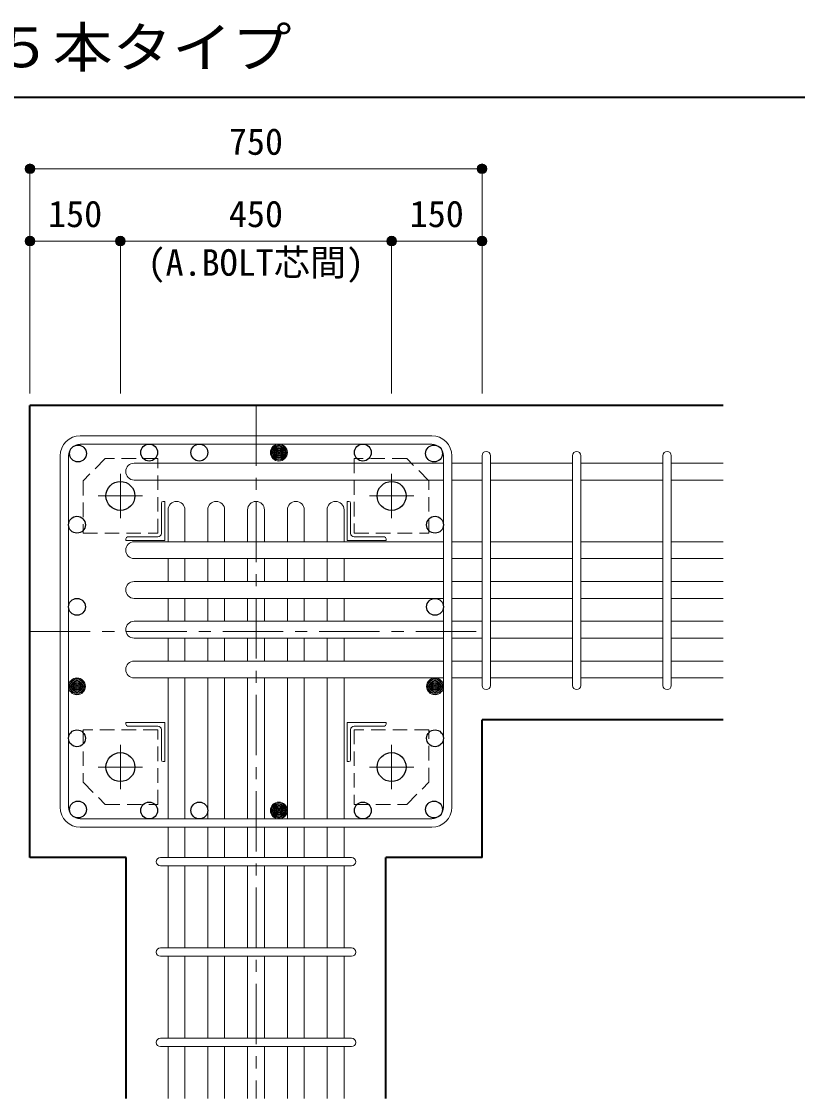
# Model space of a CAD drawing. Units: millimetres at full size, sheet at 1:20. Extents: x -3982 to 3969, y -2797 to 2801.
# Drawn here: x -3143 to -1856, y -1810 to -22 of the extents above; entities that cross this region are included whole.
import ezdxf
from ezdxf.enums import TextEntityAlignment as Align

# ---------------------------------------------------------------- set-up
doc = ezdxf.new("R2010")
doc.units = ezdxf.units.MM
doc.header["$LTSCALE"] = 20
doc.header["$PDMODE"] = 32
doc.header["$PDSIZE"] = 12
doc.linetypes.add('CHAIN1', pattern=[8, 5, -1, 1, -1])
doc.linetypes.add('DASHED1', pattern=[1.8, 1.2, -0.6])
for name, color, linetype, lineweight in [('6-1_躯体線', 2, 'Continuous', 35), ('6-2_A.Bolt_', 4, 'Continuous', 9), ('6-3_柱型主筋', 4, 'Continuous', 9), ('6-4_フープ', 7, 'Continuous', 18), ('6-5_梁主筋', 7, 'Continuous', 18), ('6-6_S.T.P.', 7, 'Continuous', 18), ('6-7_文字', 7, 'Continuous', 18), ('6-9', 4, 'DASHED1', 9), ('6-D_寸法', 4, 'Continuous', 9), ('F-0_枠', 6, 'Continuous', 40)]:
    doc.layers.add(name, color=color, linetype=linetype, lineweight=lineweight)
doc.styles.add('ＭＳ ゴシック', font='')
doc.styles.get('ＭＳ ゴシック').set_extended_font_data('MS Gothic')

msp = doc.modelspace()

# ---------------------------------------------------------------- linework, layer by layer
at = {"layer": '6-1_躯体線'}
for p, q in [((-3128.87, -1409.67), (-3128.87, -659.67)), ((-1978.87, -659.67), (-3128.87, -659.67)), ((-2378.87, -1409.67), (-2378.87, -1181.17)), ((-1978.87, -1181.17), (-2378.87, -1181.17)), ((-2969.37, -1409.67), (-3128.87, -1409.67)), ((-2969.37, -1809.67), (-2969.37, -1409.67)), ((-2378.87, -1409.67), (-2538.37, -1409.67)), ((-2538.37, -1809.67), (-2538.37, -1409.67))]:
    msp.add_line(p, q, dxfattribs=at)
at = {"layer": '6-2_A.Bolt_', "linetype": 'CHAIN1'}
for p, q in [((-2978.87, -846.37), (-2978.87, -772.87)), ((-2528.87, -846.37), (-2528.87, -772.87)), ((-2942.17, -809.67), (-3015.67, -809.67)), ((-2565.57, -809.67), (-2492.07, -809.67)), ((-2978.87, -1222.97), (-2978.87, -1296.47)), ((-2528.87, -1222.97), (-2528.87, -1296.47)), ((-2942.17, -1259.67), (-3015.67, -1259.67)), ((-2565.57, -1259.67), (-2492.07, -1259.67))]:
    msp.add_line(p, q, dxfattribs=at)
at = {"layer": '6-2_A.Bolt_'}
for p, q in [((-2910.87, -821.67), (-2910.87, -871.67)), ((-2904.87, -818.67), (-2907.87, -818.67)), ((-2904.87, -818.67), (-2904.87, -883.67)), ((-2602.87, -818.67), (-2602.87, -883.67)), ((-2602.87, -818.67), (-2599.87, -818.67)), ((-2596.87, -821.67), (-2596.87, -871.67)), ((-2969.87, -883.67), (-2969.87, -880.67)), ((-2969.87, -883.67), (-2904.87, -883.67)), ((-2966.87, -877.67), (-2916.87, -877.67)), ((-2537.87, -883.67), (-2602.87, -883.67)), ((-2540.87, -877.67), (-2590.87, -877.67)), ((-2537.87, -883.67), (-2537.87, -880.67)), ((-2969.87, -1185.67), (-2904.87, -1185.67)), ((-2969.87, -1185.67), (-2969.87, -1188.67)), ((-2966.87, -1191.67), (-2916.87, -1191.67)), ((-2904.87, -1250.67), (-2904.87, -1185.67)), ((-2537.87, -1185.67), (-2602.87, -1185.67)), ((-2602.87, -1250.67), (-2602.87, -1185.67)), ((-2540.87, -1191.67), (-2590.87, -1191.67)), ((-2537.87, -1185.67), (-2537.87, -1188.67)), ((-2910.87, -1247.67), (-2910.87, -1197.67)), ((-2596.87, -1247.67), (-2596.87, -1197.67)), ((-2904.87, -1250.67), (-2907.87, -1250.67)), ((-2602.87, -1250.67), (-2599.87, -1250.67))]:
    msp.add_line(p, q, dxfattribs=at)
at = {"layer": '6-2_A.Bolt_', "color": 3, "lineweight": 25}
for centre in [(-2978.87, -809.67), (-2528.87, -809.67), (-2978.87, -1259.67), (-2528.87, -1259.67)]:
    msp.add_circle(centre, 24, dxfattribs=at)
at = {"layer": '6-2_A.Bolt_'}
for centre, radius, start, end in [((-2907.87, -821.67), 3, 90, 180), ((-2599.87, -821.67), 3, 0, 90), ((-2916.87, -871.67), 6, 270, 0), ((-2590.87, -871.67), 6, 180, 270), ((-2966.87, -880.67), 3, 90, 180), ((-2540.87, -880.67), 3, 0, 90), ((-2966.87, -1188.67), 3, 180, 270), ((-2916.87, -1197.67), 6, 0, 90), ((-2590.87, -1197.67), 6, 90, 180), ((-2540.87, -1188.67), 3, 270, 0), ((-2907.87, -1247.67), 3, 180, 270), ((-2599.87, -1247.67), 3, 270, 0)]:
    msp.add_arc(centre, radius, start, end, dxfattribs=at)
at = {"layer": '6-3_柱型主筋', "color": 3, "lineweight": 25}
for centre in [(-3049.26, -739.28), (-3049.26, -739.28), (-2931.1, -737.67), (-2847.87, -737.67), (-2576.63, -737.67), (-2458.48, -739.28), (-3050.87, -857.44), (-2456.87, -857.44), (-3050.87, -993.67), (-2456.87, -993.67), (-3050.87, -1211.91), (-2456.87, -1211.91), (-3049.26, -1330.06), (-2931.1, -1331.67), (-2847.87, -1331.67), (-2576.63, -1331.67), (-2458.48, -1330.06)]:
    msp.add_circle(centre, 14, dxfattribs=at)
at = {"layer": '6-3_柱型主筋'}
for centre, radius in [((-2715.87, -737.67), 14), ((-2715.87, -737.67), 12.5), ((-2715.87, -737.67), 11), ((-2715.87, -737.67), 9.5), ((-2715.87, -737.67), 8), ((-2715.87, -737.67), 6.5), ((-2715.87, -737.67), 5), ((-2715.87, -737.67), 3.5), ((-2715.87, -737.67), 2), ((-2715.87, -737.67), 0.5), ((-3050.87, -1125.67), 14), ((-3050.87, -1125.67), 12.5), ((-3050.87, -1125.67), 11), ((-3050.87, -1125.67), 9.5), ((-3050.87, -1125.67), 8), ((-3050.87, -1125.67), 6.5), ((-3050.87, -1125.67), 5), ((-3050.87, -1125.67), 3.5), ((-3050.87, -1125.67), 2), ((-3050.87, -1125.67), 0.5), ((-2456.87, -1125.67), 14), ((-2456.87, -1125.67), 12.5), ((-2456.87, -1125.67), 11), ((-2456.87, -1125.67), 9.5), ((-2456.87, -1125.67), 8), ((-2456.87, -1125.67), 6.5), ((-2456.87, -1125.67), 5), ((-2456.87, -1125.67), 3.5), ((-2456.87, -1125.67), 2), ((-2456.87, -1125.67), 0.5), ((-2715.87, -1331.67), 14), ((-2715.87, -1331.67), 12.5), ((-2715.87, -1331.67), 11), ((-2715.87, -1331.67), 9.5), ((-2715.87, -1331.67), 8), ((-2715.87, -1331.67), 6.5), ((-2715.87, -1331.67), 5), ((-2715.87, -1331.67), 3.5), ((-2715.87, -1331.67), 2), ((-2715.87, -1331.67), 0.5)]:
    msp.add_circle(centre, radius, dxfattribs=at)
at = {"layer": '6-4_フープ'}
for p, q in [((-2462.37, -709.67), (-3045.37, -709.67)), ((-2462.37, -723.67), (-3045.37, -723.67)), ((-3078.87, -1326.17), (-3078.87, -743.17)), ((-3064.87, -1326.17), (-3064.87, -743.17)), ((-2442.87, -1326.17), (-2442.87, -743.17)), ((-2428.87, -1326.17), (-2428.87, -743.17)), ((-2462.37, -1345.67), (-3045.37, -1345.67)), ((-2462.37, -1359.67), (-3045.37, -1359.67))]:
    msp.add_line(p, q, dxfattribs=at)
for centre, radius, start, end in [((-3045.37, -743.17), 33.5, 90, 180), ((-2462.37, -743.17), 33.5, 0, 90), ((-3045.37, -743.17), 19.5, 90, 180), ((-2462.37, -743.17), 19.5, 0, 90), ((-3045.37, -1326.17), 33.5, 180, 270), ((-3045.37, -1326.17), 19.5, 180, 270), ((-2462.37, -1326.17), 33.5, 270, 0), ((-2462.37, -1326.17), 19.5, 270, 0)]:
    msp.add_arc(centre, radius, start, end, dxfattribs=at)
at = {"layer": '6-5_梁主筋'}
for p, q in [((-2955.87, -755.28), (-2442.87, -755.28)), ((-2378.87, -755.28), (-2428.87, -755.28)), ((-2228.87, -755.28), (-2364.87, -755.28)), ((-2078.87, -755.28), (-2214.87, -755.28)), ((-1978.87, -755.28), (-2064.87, -755.28)), ((-2955.87, -783.28), (-2442.87, -783.28)), ((-2378.87, -783.28), (-2428.87, -783.28)), ((-2228.87, -783.28), (-2364.87, -783.28)), ((-2078.87, -783.28), (-2214.87, -783.28)), ((-1978.87, -783.28), (-2064.87, -783.28)), ((-2899.87, -832.67), (-2899.87, -885.67)), ((-2871.87, -832.67), (-2871.87, -885.67)), ((-2833.87, -832.67), (-2833.87, -885.67)), ((-2805.87, -832.67), (-2805.87, -885.67)), ((-2767.87, -832.67), (-2767.87, -885.67)), ((-2739.87, -832.67), (-2739.87, -885.67)), ((-2701.87, -832.67), (-2701.87, -885.67)), ((-2673.87, -832.67), (-2673.87, -885.67)), ((-2635.87, -832.67), (-2635.87, -885.67)), ((-2607.87, -832.67), (-2607.87, -885.67)), ((-2955.87, -885.67), (-2442.87, -885.67)), ((-2378.87, -885.67), (-2428.87, -885.67)), ((-2228.87, -885.67), (-2364.87, -885.67)), ((-2078.87, -885.67), (-2214.87, -885.67)), ((-1978.87, -885.67), (-2064.87, -885.67)), ((-2955.87, -913.67), (-2442.87, -913.67)), ((-2899.87, -913.67), (-2899.87, -951.67)), ((-2871.87, -913.67), (-2871.87, -951.67)), ((-2833.87, -913.67), (-2833.87, -951.67)), ((-2805.87, -913.67), (-2805.87, -951.67)), ((-2767.87, -913.67), (-2767.87, -951.67)), ((-2739.87, -913.67), (-2739.87, -951.67)), ((-2701.87, -913.67), (-2701.87, -951.67)), ((-2673.87, -913.67), (-2673.87, -951.67)), ((-2635.87, -913.67), (-2635.87, -951.67)), ((-2607.87, -913.67), (-2607.87, -951.67)), ((-2378.87, -913.67), (-2428.87, -913.67)), ((-2228.87, -913.67), (-2364.87, -913.67)), ((-2078.87, -913.67), (-2214.87, -913.67)), ((-1978.87, -913.67), (-2064.87, -913.67)), ((-2955.87, -951.67), (-2442.87, -951.67)), ((-2378.87, -951.67), (-2428.87, -951.67)), ((-2228.87, -951.67), (-2364.87, -951.67)), ((-2078.87, -951.67), (-2214.87, -951.67)), ((-1978.87, -951.67), (-2064.87, -951.67)), ((-2955.87, -979.67), (-2442.87, -979.67)), ((-2899.87, -979.67), (-2899.87, -1017.67)), ((-2871.87, -979.67), (-2871.87, -1017.67)), ((-2833.87, -979.67), (-2833.87, -1017.67)), ((-2805.87, -979.67), (-2805.87, -1017.67)), ((-2767.87, -979.67), (-2767.87, -1017.67)), ((-2739.87, -979.67), (-2739.87, -1017.67)), ((-2701.87, -979.67), (-2701.87, -1017.67)), ((-2673.87, -979.67), (-2673.87, -1017.67)), ((-2635.87, -979.67), (-2635.87, -1017.67)), ((-2607.87, -979.67), (-2607.87, -1017.67)), ((-2378.87, -979.67), (-2428.87, -979.67)), ((-2228.87, -979.67), (-2364.87, -979.67)), ((-2078.87, -979.67), (-2214.87, -979.67)), ((-1978.87, -979.67), (-2064.87, -979.67)), ((-2955.87, -1017.67), (-2442.87, -1017.67)), ((-2378.87, -1017.67), (-2428.87, -1017.67)), ((-2228.87, -1017.67), (-2364.87, -1017.67)), ((-2078.87, -1017.67), (-2214.87, -1017.67)), ((-1978.87, -1017.67), (-2064.87, -1017.67)), ((-2955.87, -1045.67), (-2442.87, -1045.67)), ((-2899.87, -1045.67), (-2899.87, -1083.67)), ((-2871.87, -1045.67), (-2871.87, -1083.67)), ((-2833.87, -1045.67), (-2833.87, -1083.67)), ((-2805.87, -1045.67), (-2805.87, -1083.67)), ((-2767.87, -1045.67), (-2767.87, -1083.67)), ((-2739.87, -1045.67), (-2739.87, -1083.67)), ((-2701.87, -1045.67), (-2701.87, -1083.67)), ((-2673.87, -1045.67), (-2673.87, -1083.67)), ((-2635.87, -1045.67), (-2635.87, -1083.67)), ((-2607.87, -1045.67), (-2607.87, -1083.67)), ((-2378.87, -1045.67), (-2428.87, -1045.67)), ((-2228.87, -1045.67), (-2364.87, -1045.67)), ((-2078.87, -1045.67), (-2214.87, -1045.67)), ((-1978.87, -1045.67), (-2064.87, -1045.67)), ((-2955.87, -1083.67), (-2442.87, -1083.67)), ((-2378.87, -1083.67), (-2428.87, -1083.67)), ((-2228.87, -1083.67), (-2364.87, -1083.67)), ((-2078.87, -1083.67), (-2214.87, -1083.67)), ((-1978.87, -1083.67), (-2064.87, -1083.67)), ((-2955.87, -1111.67), (-2442.87, -1111.67)), ((-2899.87, -1111.67), (-2899.87, -1345.67)), ((-2871.87, -1111.67), (-2871.87, -1345.67)), ((-2833.87, -1111.67), (-2833.87, -1345.67)), ((-2805.87, -1111.67), (-2805.87, -1345.67)), ((-2767.87, -1111.67), (-2767.87, -1345.67)), ((-2739.87, -1111.67), (-2739.87, -1345.67)), ((-2701.87, -1111.67), (-2701.87, -1345.67)), ((-2673.87, -1111.67), (-2673.87, -1345.67)), ((-2635.87, -1111.67), (-2635.87, -1345.67)), ((-2607.87, -1111.67), (-2607.87, -1345.67)), ((-2378.87, -1111.67), (-2428.87, -1111.67)), ((-2228.87, -1111.67), (-2364.87, -1111.67)), ((-2078.87, -1111.67), (-2214.87, -1111.67)), ((-1978.87, -1111.67), (-2064.87, -1111.67)), ((-2899.87, -1359.67), (-2899.87, -1409.67)), ((-2871.87, -1359.67), (-2871.87, -1409.67)), ((-2833.87, -1359.67), (-2833.87, -1409.67)), ((-2805.87, -1359.67), (-2805.87, -1409.67)), ((-2767.87, -1359.67), (-2767.87, -1409.67)), ((-2739.87, -1359.67), (-2739.87, -1409.67)), ((-2701.87, -1359.67), (-2701.87, -1409.67)), ((-2673.87, -1359.67), (-2673.87, -1409.67)), ((-2635.87, -1359.67), (-2635.87, -1409.67)), ((-2607.87, -1359.67), (-2607.87, -1409.67)), ((-2899.87, -1423.67), (-2899.87, -1559.67)), ((-2871.87, -1423.67), (-2871.87, -1559.67)), ((-2833.87, -1423.67), (-2833.87, -1559.67)), ((-2805.87, -1423.67), (-2805.87, -1559.67)), ((-2767.87, -1423.67), (-2767.87, -1559.67)), ((-2739.87, -1423.67), (-2739.87, -1559.67)), ((-2701.87, -1423.67), (-2701.87, -1559.67)), ((-2673.87, -1423.67), (-2673.87, -1559.67)), ((-2635.87, -1423.67), (-2635.87, -1559.67)), ((-2607.87, -1423.67), (-2607.87, -1559.67)), ((-2899.87, -1573.67), (-2899.87, -1709.67)), ((-2871.87, -1573.67), (-2871.87, -1709.67)), ((-2833.87, -1573.67), (-2833.87, -1709.67)), ((-2805.87, -1573.67), (-2805.87, -1709.67)), ((-2767.87, -1573.67), (-2767.87, -1709.67)), ((-2739.87, -1573.67), (-2739.87, -1709.67)), ((-2701.87, -1573.67), (-2701.87, -1709.67)), ((-2673.87, -1573.67), (-2673.87, -1709.67)), ((-2635.87, -1573.67), (-2635.87, -1709.67)), ((-2607.87, -1573.67), (-2607.87, -1709.67)), ((-2899.87, -1723.67), (-2899.87, -1809.67)), ((-2871.87, -1723.67), (-2871.87, -1809.67)), ((-2833.87, -1723.67), (-2833.87, -1809.67)), ((-2805.87, -1723.67), (-2805.87, -1809.67)), ((-2767.87, -1723.67), (-2767.87, -1809.67)), ((-2739.87, -1723.67), (-2739.87, -1809.67)), ((-2701.87, -1723.67), (-2701.87, -1809.67)), ((-2673.87, -1723.67), (-2673.87, -1809.67)), ((-2635.87, -1723.67), (-2635.87, -1809.67)), ((-2607.87, -1723.67), (-2607.87, -1809.67))]:
    msp.add_line(p, q, dxfattribs=at)
for centre, start, end in [((-2955.87, -769.28), 90, 180), ((-2955.87, -769.28), 180, 270), ((-2885.87, -832.67), 90, 180), ((-2885.87, -832.67), 0, 90), ((-2819.87, -832.67), 90, 180), ((-2819.87, -832.67), 0, 90), ((-2753.87, -832.67), 90, 180), ((-2753.87, -832.67), 0, 90), ((-2687.87, -832.67), 90, 180), ((-2687.87, -832.67), 0, 90), ((-2621.87, -832.67), 90, 180), ((-2621.87, -832.67), 0, 90), ((-2955.87, -899.67), 90, 180), ((-2955.87, -899.67), 180, 270), ((-2955.87, -965.67), 90, 180), ((-2955.87, -965.67), 180, 270), ((-2955.87, -1031.67), 90, 180), ((-2955.87, -1031.67), 180, 270), ((-2955.87, -1097.67), 90, 180), ((-2955.87, -1097.67), 180, 270)]:
    msp.add_arc(centre, 14, start, end, dxfattribs=at)
at = {"layer": '6-6_S.T.P.'}
for p, q in [((-2378.87, -1124.17), (-2378.87, -743.17)), ((-2378.87, -1124.17), (-2378.87, -743.17)), ((-2378.87, -1124.17), (-2378.87, -743.17)), ((-2378.87, -1124.17), (-2378.87, -743.17)), ((-2364.87, -1124.17), (-2364.87, -743.17)), ((-2364.87, -1124.17), (-2364.87, -743.17)), ((-2364.87, -1124.17), (-2364.87, -743.17)), ((-2364.87, -1124.17), (-2364.87, -743.17)), ((-2228.87, -1124.17), (-2228.87, -743.17)), ((-2214.87, -1124.17), (-2214.87, -743.17)), ((-2078.87, -1124.17), (-2078.87, -743.17)), ((-2064.87, -1124.17), (-2064.87, -743.17)), ((-2912.37, -1409.67), (-2595.76, -1409.67)), ((-2912.37, -1423.67), (-2595.76, -1423.67)), ((-2912.37, -1559.67), (-2595.76, -1559.67)), ((-2912.37, -1573.67), (-2595.76, -1573.67)), ((-2912.37, -1709.67), (-2595.76, -1709.67)), ((-2912.37, -1723.67), (-2595.76, -1723.67))]:
    msp.add_line(p, q, dxfattribs=at)
for centre, start, end in [((-2371.87, -742.78), 0, 180), ((-2371.87, -742.78), 0, 180), ((-2371.87, -742.78), 0, 180), ((-2371.87, -742.78), 0, 180), ((-2221.87, -742.78), 0, 180), ((-2071.87, -742.78), 0, 180), ((-2371.87, -1124.17), 180, 0), ((-2371.87, -1124.17), 180, 0), ((-2371.87, -1124.17), 180, 0), ((-2371.87, -1124.17), 180, 0), ((-2221.87, -1124.17), 180, 0), ((-2071.87, -1124.17), 180, 0), ((-2912.37, -1416.67), 90, 270), ((-2912.37, -1416.67), 90, 270), ((-2912.37, -1416.67), 90, 270), ((-2912.37, -1416.67), 90, 270), ((-2595.37, -1416.67), 270, 90), ((-2595.37, -1416.67), 270, 90), ((-2595.37, -1416.67), 270, 90), ((-2595.37, -1416.67), 270, 90), ((-2912.37, -1566.67), 90, 270), ((-2595.37, -1566.67), 270, 90), ((-2912.37, -1716.67), 90, 270), ((-2595.37, -1716.67), 270, 90)]:
    msp.add_arc(centre, 7, start, end, dxfattribs=at)
at = {"layer": '6-9'}
for points in [[(-3040.87, -871.67), (-2916.87, -871.67), (-2916.87, -747.67), (-3003.87, -747.67), (-3040.87, -784.67)], [(-2590.87, -747.67), (-2590.87, -871.67), (-2466.87, -871.67), (-2466.87, -784.67), (-2503.87, -747.67)], [(-2916.87, -1321.67), (-2916.87, -1197.67), (-3040.87, -1197.67), (-3040.87, -1284.67), (-3003.87, -1321.67)], [(-2466.87, -1197.67), (-2590.87, -1197.67), (-2590.87, -1321.67), (-2503.87, -1321.67), (-2466.87, -1284.67)]]:
    msp.add_lwpolyline(points, close=True, dxfattribs=at)
at = {"layer": '6-D_寸法'}
for p, q in [((-3128.87, -266.65), (-2378.87, -266.65)), ((-2378.87, -266.65), (-2378.87, -386.65)), ((-3128.87, -386.65), (-2978.87, -386.65)), ((-2978.87, -386.65), (-2978.87, -639.67)), ((-2978.87, -386.65), (-2528.87, -386.65)), ((-2528.87, -386.65), (-2528.87, -639.67)), ((-2528.87, -386.65), (-2378.87, -386.65)), ((-2378.87, -386.65), (-2378.87, -639.67))]:
    msp.add_line(p, q, dxfattribs=at)
at = {"layer": '6-D_寸法', "linetype": 'CHAIN1'}
for p, q in [((-2753.87, -659.67), (-2753.87, -1809.67)), ((-3128.87, -1034.67), (-2378.87, -1034.67))]:
    msp.add_line(p, q, dxfattribs=at)
at = {"layer": '6-D_寸法'}
msp.add_lwpolyline([(-3128.87, -266.65), (-3128.87, -386.65), (-3128.87, -639.67)], dxfattribs=at)
for centre, radius in [((-3128.87, -266.65), 8), ((-3128.87, -266.65), 7.2), ((-3128.87, -266.65), 6.4), ((-3128.87, -266.65), 5.6), ((-3128.87, -266.65), 4.8), ((-3128.87, -266.65), 4), ((-3128.87, -266.65), 3.2), ((-3128.87, -266.65), 2.4), ((-3128.87, -266.65), 1.6), ((-3128.87, -266.65), 0.8), ((-2378.87, -266.65), 8), ((-2378.87, -266.65), 7.2), ((-2378.87, -266.65), 6.4), ((-2378.87, -266.65), 5.6), ((-2378.87, -266.65), 4.8), ((-2378.87, -266.65), 4), ((-2378.87, -266.65), 3.2), ((-2378.87, -266.65), 2.4), ((-2378.87, -266.65), 1.6), ((-2378.87, -266.65), 0.8), ((-3128.87, -386.65), 8), ((-3128.87, -386.65), 7.2), ((-3128.87, -386.65), 6.4), ((-3128.87, -386.65), 5.6), ((-3128.87, -386.65), 4.8), ((-3128.87, -386.65), 4), ((-3128.87, -386.65), 3.2), ((-3128.87, -386.65), 2.4), ((-3128.87, -386.65), 1.6), ((-3128.87, -386.65), 0.8), ((-2978.87, -386.65), 8), ((-2978.87, -386.65), 7.2), ((-2978.87, -386.65), 6.4), ((-2978.87, -386.65), 5.6), ((-2978.87, -386.65), 4.8), ((-2978.87, -386.65), 4), ((-2978.87, -386.65), 3.2), ((-2978.87, -386.65), 2.4), ((-2978.87, -386.65), 1.6), ((-2978.87, -386.65), 0.8), ((-2528.87, -386.65), 8), ((-2528.87, -386.65), 7.2), ((-2528.87, -386.65), 6.4), ((-2528.87, -386.65), 5.6), ((-2528.87, -386.65), 4.8), ((-2528.87, -386.65), 4), ((-2528.87, -386.65), 3.2), ((-2528.87, -386.65), 2.4), ((-2528.87, -386.65), 1.6), ((-2528.87, -386.65), 0.8), ((-2378.87, -386.65), 8), ((-2378.87, -386.65), 7.2), ((-2378.87, -386.65), 6.4), ((-2378.87, -386.65), 5.6), ((-2378.87, -386.65), 4.8), ((-2378.87, -386.65), 4), ((-2378.87, -386.65), 3.2), ((-2378.87, -386.65), 2.4), ((-2378.87, -386.65), 1.6), ((-2378.87, -386.65), 0.8)]:
    msp.add_circle(centre, radius, dxfattribs=at)
at = {"layer": '6-D_寸法', "color": 7}
for p in [(-3128.87, -266.65), (-2378.87, -266.65), (-3128.87, -386.65), (-2978.87, -386.65), (-2528.87, -386.65), (-2378.87, -386.65)]:
    msp.add_point(p, dxfattribs=at)
at = {"layer": 'F-0_枠', "color": 2, "lineweight": 35}
msp.add_line((-3981.92, -148.03), (2482.4, -148.03), dxfattribs=at)

# ---------------------------------------------------------------- texts
at = {"layer": '6-7_文字', "color": 2, "style": 'ＭＳ ゴシック', "width": 1.1}
msp.add_text('\u3000\u3000基礎梁主筋\u3000５本タイプ', height=65.98, dxfattribs=at).set_placement((-3981.92, -118.03), align=Align.BOTTOM_LEFT)
at = {"layer": '6-D_寸法', "style": 'ＭＳ ゴシック'}
for s, p in [('750', (-2798.87, -256.65)), ('150', (-3098.87, -376.65)), ('450', (-2798.87, -376.65)), ('150', (-2498.87, -376.65)), ('(A.BOLT芯間)', (-2933.87, -457.38))]:
    msp.add_text(s, height=43.99, dxfattribs=at).set_placement(p, align=Align.BOTTOM_LEFT)

doc.saveas('drawing.dxf')
